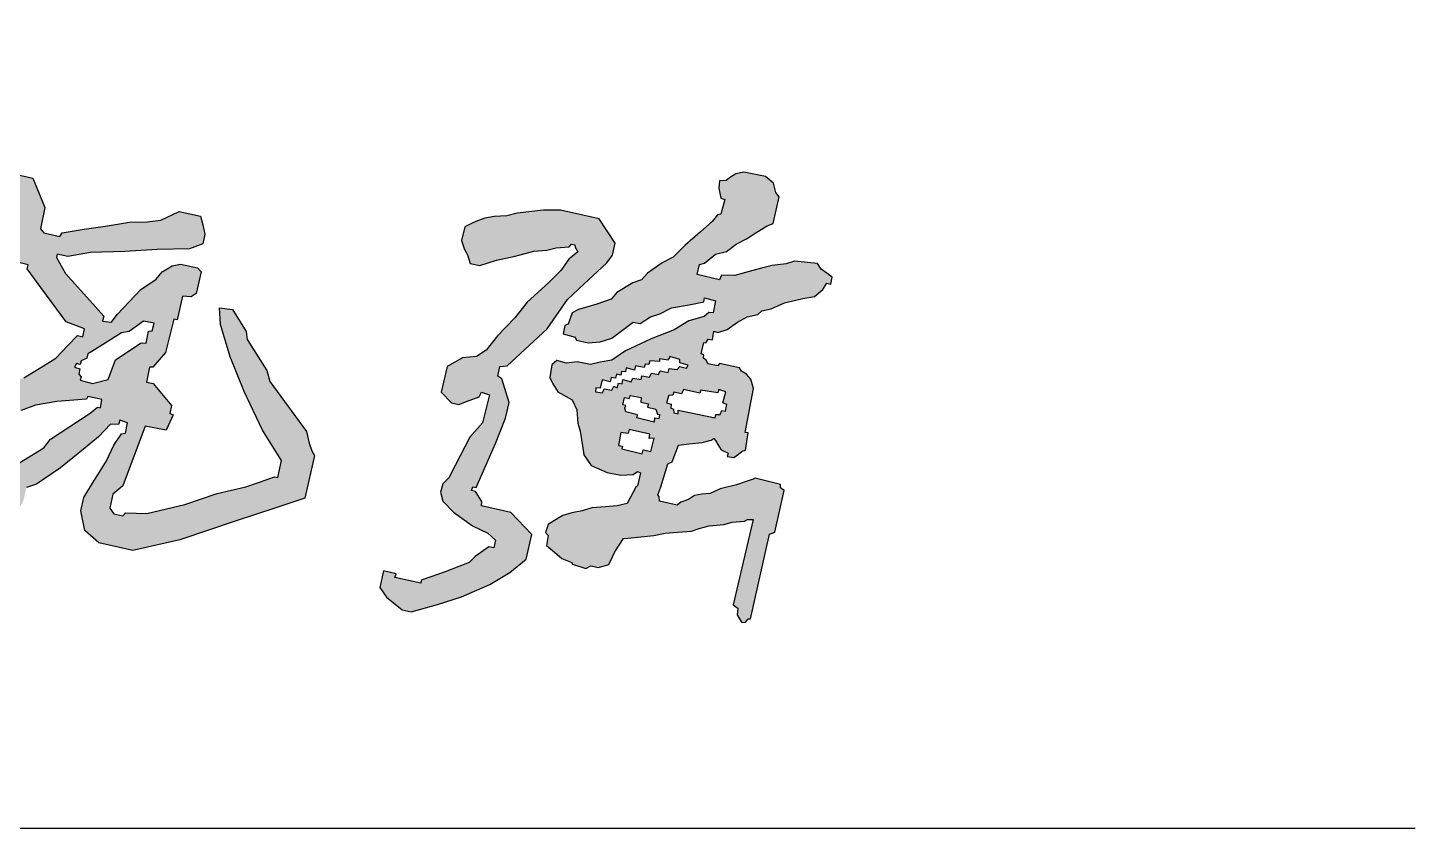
# Model space of a CAD drawing. Extents: x 30064 to 135164, y 17999 to 492668.
# Drawn here: x 55835 to 57356, y 401816 to 402694 of the extents above; entities that cross this region are included whole.
import ezdxf

# ---------------------------------------------------------------- set-up
doc = ezdxf.new("R2010")
doc.units = 0
doc.header["$LTSCALE"] = 1000
doc.header["$MEASUREMENT"] = 0

msp = doc.modelspace()

# ---------------------------------------------------------------- hatches: boundary and pattern name
h = msp.add_hatch(color=6)
h.paths.add_polyline_path([(55226.1, 402265.2), (55221.2, 402266.5), (55228.3, 402298), (55236.6, 402295.7), (55250.1, 402307.1), (55252.7, 402321.2), (55235.1, 402348.7), (55211.3, 402353.5), (55201.6, 402347.3), (55194.3, 402320.5), (55199, 402319), (55194.5, 402296.4), (55163.7, 402289.1), (55113.6, 402299.4), (55114.2, 402304.3), (55091.8, 402309.6), (55077.3, 402302.2), (55072.6, 402291.8), (55083, 402274), (55127.3, 402254.4), (55153.5, 402251.3), (55165.7, 402269.8), (55195.6, 402260.2), (55187.7, 402227.6), (55198.1, 401998), (55217.9, 401917.3), (55227.7, 401955.8)])
h.paths.add_polyline_path([(55142.2, 402365.6), (55301.6, 402363.5), (55380.7, 402347.6), (55438.4, 402364.5), (55441.2, 402371.7), (55426, 402387.1), (55175.2, 402384.6), (55178.4, 402393.5), (55324.3, 402483.4), (55310, 402505.2), (55183.3, 402498.3), (55185, 402508.1), (55291.9, 402579.3), (55298.5, 402605.9), (55280.5, 402635.1), (55162, 402670), (55140.2, 402690.2), (55124.6, 402693.6), (55122.5, 402684.3), (55118, 402685.3), (55110.4, 402649.9), (55119.2, 402648), (55117.2, 402642.5), (55149.8, 402635.2), (55151.2, 402640.1), (55192.1, 402630.5), (55192, 402626.5), (55257.8, 402602.2), (55253.3, 402583.7), (55145.9, 402512.8), (55028.1, 402476.5), (55015.4, 402464), (55016.5, 402446.7), (55033.6, 402437), (55047.4, 402433.9), (55150.8, 402478.5), (55185.2, 402471.5), (55235.9, 402482.7), (55243.1, 402475.5), (55117.7, 402384.8), (54903, 402375), (54845.8, 402363.8), (54677.7, 402325.4), (54514, 402238.4), (54496.2, 402222.7), (54469.2, 402191.6), (54464.3, 402155.7), (54487.7, 402106.6), (54525.8, 402097.5), (54591, 402095.6), (54730.9, 402134.6), (54887.1, 402205.9)])
h.paths.add_polyline_path([(54921.7, 402261.5), (54867.1, 402226.1), (54833, 402205.5), (54821.8, 402202.7), (54801.4, 402193.2), (54794.8, 402188.2), (54774.1, 402179.5), (54763, 402172.4), (54727.2, 402161.4), (54680.1, 402147.9), (54650, 402140.2), (54619.6, 402132.7), (54599.4, 402127.7), (54541.4, 402126.5), (54498.6, 402131.4), (54496, 402141.6), (54498.4, 402170.1), (54504.6, 402177.7), (54540.9, 402212.4), (54585, 402242.1), (54622.7, 402260.8), (54640.3, 402271.6), (54651, 402273.9), (54678.1, 402287.3), (54687.6, 402290.2), (54720.3, 402305.7), (54730.5, 402309.1), (54771.6, 402318.8), (54791.4, 402323.7), (54845.2, 402330.3), (54910.5, 402340.3), (54969.7, 402350.8), (55018.8, 402353.8), (55082.9, 402358.8), (55072.6, 402351.4), (55065.8, 402343.1), (55043.7, 402329.3), (55033, 402327.1), (55021.6, 402319.3), (54971.6, 402288.2), (54960.6, 402286.7)], flags=16)
h.paths.add_polyline_path([(55742.5, 402234.1), (55726.6, 402377.2), (55706.9, 402438.4), (55701.2, 402448.5), (55670.5, 402456.8), (55617.9, 402369.5), (55609.3, 402364.1), (55597.7, 402406.6), (55570.1, 402411.3), (55561.2, 402384.7), (55588.8, 402254.8), (55582.3, 402204), (55474.9, 402162.1), (55473.4, 402159.3), (55481.4, 402141.8), (55497.2, 402128.5), (55578.5, 402167.5), (55591.5, 402165.2), (55588, 402128), (55595.5, 402092), (55616.9, 402087.3), (55623.3, 402117.4), (55612, 402168.5), (55644.3, 402180.9), (55657.9, 402177.9), (55707.8, 402085.2), (55730.8, 402081.8), (55751.1, 402086.4), (55757.3, 402112.5)])
h.paths.add_polyline_path([(55624.4, 402242.8), (55611, 402288.2), (55614.2, 402303.6), (55618.2, 402301.7), (55625.7, 402314), (55652.7, 402307.9), (55658.9, 402292.6), (55654.1, 402271), (55658.5, 402268.6), (55656.3, 402255.7), (55642.7, 402239.4)], flags=0)
h.paths.add_polyline_path([(55659.4, 402206.3), (55662.1, 402220), (55666.8, 402218.8), (55669.8, 402232.5), (55674.4, 402231.5), (55676.5, 402240.7), (55681.1, 402239.7), (55691.8, 402289.6), (55682.8, 402310.6), (55653.9, 402331.8), (55635.7, 402335.6), (55634.4, 402331.1), (55616.4, 402335.2), (55618.5, 402344.5), (55623, 402343.5), (55659.1, 402378.3), (55666.5, 402409.8), (55671.1, 402409.1), (55678.6, 402421.9), (55683.8, 402420.7), (55713.9, 402257), (55713.3, 402232.9), (55717.9, 402232.2), (55711.5, 402203.5), (55689.1, 402208.6), (55674.9, 402207.7), (55666.3, 402200.4), (55663.1, 402200.8), (55663.7, 402205.2)], flags=16)
h.paths.add_polyline_path([(55992.4, 402279.2), (55972.5, 402303.4), (55965.2, 402304.7), (55968.2, 402321.4), (55972.1, 402321.2), (55986, 402337.4), (55995.1, 402374.1), (55998.8, 402373.2), (56004.7, 402399.2), (56014.2, 402398.6), (56019.5, 402402), (56024.9, 402425.8), (56021.1, 402430.1), (56002.3, 402434.3), (55993.3, 402432.4), (55982.3, 402425.8), (55975.7, 402417.8), (55958.8, 402406.5), (55932.8, 402378.9), (55926.6, 402370.7), (55916.8, 402371.8), (55918.1, 402377.4), (55903, 402394.6), (55876.4, 402424), (55866.3, 402441.5), (55867, 402445.2), (55878.7, 402442.8), (55903.6, 402447.2), (55941.2, 402448.1), (55976.7, 402450.4), (56012.1, 402451.2), (56026.8, 402456.7), (56029.2, 402467.3), (56026.7, 402477.4), (56024.4, 402486.9), (56000.8, 402492.2), (55980.7, 402482.5), (55965.8, 402480.6), (55946.6, 402480.4), (55922.3, 402476.5), (55896.8, 402472.7), (55872.5, 402468.6), (55870.1, 402464.8), (55852.4, 402468.6), (55848.9, 402473.2), (55853.7, 402496.5), (55840.6, 402528.5), (55823, 402532.5), (55823.9, 402537), (55810.4, 402539.8), (55805.3, 402536.3), (55803, 402528.3), (55805.1, 402517.9), (55807.6, 402506.1), (55813.7, 402491.7), (55825.9, 402479.1), (55822.9, 402465.6), (55815.3, 402467.3), (55793, 402462.4), (55752.8, 402451.9), (55739, 402437), (55736.1, 402424), (55737.9, 402413.5), (55748.9, 402399.1), (55771.6, 402384.7), (55787.4, 402390.5), (55798.7, 402424.7), (55824.8, 402432), (55825.1, 402436.2), (55835.2, 402433.6), (55834.3, 402429), (55849.2, 402408.8), (55855.5, 402400.3), (55877.1, 402371), (55897.1, 402363.3), (55895.2, 402354.7), (55889.4, 402356), (55878.9, 402345), (55865.6, 402331.1), (55849.2, 402321), (55830.7, 402309.7), (55804.8, 402299.5), (55785.4, 402298.4), (55768, 402288), (55764.5, 402279.8), (55768.2, 402267.5), (55776.7, 402251.2), (55791.7, 402245.6), (55803.9, 402250.4), (55815.5, 402261.7), (55827.8, 402273.6), (55843.5, 402279.7), (55866.8, 402283.7), (55899.4, 402286.3), (55900.7, 402289.2), (55916.2, 402285.7), (55914.5, 402276.8), (55911.2, 402277.6), (55903.2, 402270.7), (55859.8, 402242.5), (55852.5, 402232.9), (55813.9, 402209), (55784, 402192.6), (55778.6, 402185.6), (55774, 402169.3), (55781.5, 402162.8), (55800.5, 402154.8), (55813.6, 402156.3), (55821.2, 402162.9), (55829.3, 402172.3), (55833.5, 402189.5), (55844.5, 402192.8), (55870.9, 402210.9), (55897.9, 402232.9), (55912.3, 402244.9), (55925.6, 402258.9), (55934.4, 402258.4), (55935.8, 402263), (55944.2, 402260.3), (55942, 402248.9), (55937.5, 402248.1), (55929.4, 402235.9), (55921.2, 402218.4), (55913.5, 402206.3), (55905.9, 402194), (55896.2, 402178.2), (55893, 402163.8), (55897.6, 402142.1), (55912.9, 402128.6), (55950, 402120.2), (56001.7, 402132), (56063.4, 402152.6), (56105.9, 402166.8), (56138.8, 402177.8), (56149.2, 402224.4), (56146.5, 402229.6), (56143.4, 402237.8), (56140.4, 402250.9), (56100.3, 402305.7), (56097.1, 402317.6), (56075.6, 402351.5), (56074.2, 402360.3), (56059.2, 402384.4), (56045.1, 402386.5), (56046.1, 402368.1), (56056.7, 402332.6), (56072.3, 402294.8), (56092.2, 402252.2), (56113, 402219.1), (56109, 402200.2), (56105.3, 402201), (56099.1, 402198.8), (56088.9, 402195.2), (56073.9, 402189.9), (56042.4, 402182.6), (56007.1, 402170.8), (55965.3, 402160.8), (55942.1, 402161.6), (55939.1, 402158.4), (55929.2, 402160.3), (55924.9, 402166.8), (55928.3, 402182), (55939, 402191.3), (55963.5, 402256.7), (55986.5, 402252.2), (55994.2, 402269), (55990.6, 402270.4)])
h.paths.add_polyline_path([(55923, 402307.9), (55905.8, 402303.5), (55892.4, 402307), (55893.4, 402310.8), (55891, 402313.6), (55892.1, 402319.3), (55886.3, 402321.4), (55888.2, 402325.2), (55892.4, 402324.2), (55893.3, 402328.3), (55899.5, 402331.2), (55900.6, 402336.1), (55905.1, 402338.4), (55919.7, 402347.8), (55937.7, 402358.8), (55946, 402360.4), (55961.6, 402371.9), (55973.5, 402369.5), (55971.1, 402361), (55967.1, 402360.9), (55964.7, 402347.8), (55959.2, 402348), (55931.1, 402329.3)], flags=16)
h.paths.add_polyline_path([(56347.9, 402237.7), (56358.6, 402265.4), (56362.8, 402282.6), (56354.5, 402308.6), (56350.2, 402311.5), (56352.5, 402321.9), (56360.7, 402322.8), (56404.5, 402363.5), (56426.7, 402395.6), (56444.5, 402412.2), (56469.8, 402435.8), (56476.1, 402444.1), (56479.1, 402457.5), (56461.5, 402484.1), (56419, 402493.6), (56400.5, 402493.7), (56371.5, 402490.2), (56360.1, 402487.4), (56346.3, 402486.6), (56336.1, 402484.6), (56326.1, 402481.2), (56320.5, 402478.5), (56314.2, 402475.3), (56310.3, 402460.4), (56313.8, 402450.3), (56317.1, 402444.7), (56319.8, 402435.1), (56330.7, 402433), (56349, 402438.5), (56369.2, 402443), (56389.6, 402448.6), (56403.9, 402449.7), (56414.2, 402452.2), (56428.4, 402453.3), (56431, 402456.3), (56434.7, 402455.5), (56435.2, 402453), (56438.1, 402447.7), (56428.1, 402439.9), (56419.2, 402427.5), (56406.5, 402414.5), (56394.2, 402403.2), (56382.5, 402392.5), (56368.9, 402375.4), (56350.1, 402355.6), (56337.6, 402340.1), (56327, 402332.9), (56311.7, 402331.6), (56294.6, 402322.1), (56288.3, 402293.9), (56299.4, 402282.3), (56307.7, 402280.4), (56316, 402283.5), (56330, 402288.7), (56332.3, 402294), (56341, 402291.1), (56333.6, 402260.3), (56319.6, 402244.5), (56303.5, 402213.4), (56296.6, 402200), (56289.9, 402193.3), (56287.6, 402184.1), (56289.8, 402174.3), (56301.8, 402162.1), (56322.5, 402147.4), (56339.3, 402139.1), (56343.4, 402135.4), (56347.7, 402131.5), (56345.9, 402123.3), (56340.4, 402124.3), (56325.4, 402113.8), (56319, 402107), (56307.7, 402102.6), (56292.5, 402096.8), (56276.8, 402091.4), (56266.4, 402087.8), (56265.7, 402084.4), (56237.5, 402090.6), (56238.7, 402094.7), (56224.8, 402097.8), (56221, 402079.7), (56228.2, 402069), (56245.3, 402055.3), (56255.2, 402053.1), (56284.1, 402061), (56310.4, 402069.4), (56341.6, 402082.8), (56363.4, 402096.1), (56381.4, 402110.6), (56387.5, 402137.8), (56364.7, 402162), (56332.2, 402169.3), (56332.7, 402174), (56325.8, 402184.9), (56321.5, 402185.9), (56322.7, 402190), (56326.5, 402189.2)])
h.paths.add_polyline_path([(56607.4, 402151.4), (56620.8, 402152.4), (56624, 402154.3), (56630.4, 402154.1), (56608.4, 402060.6), (56613.6, 402057.1), (56612.7, 402049.6), (56615.4, 402045.1), (56617.9, 402041.4), (56621.7, 402041.7), (56624.6, 402045.2), (56627.5, 402045.4), (56648.3, 402138.2), (56653.9, 402140.2), (56664.2, 402186.2), (56660.2, 402188.9), (56660.3, 402192.5), (56632.5, 402199.4), (56630.2, 402198.3), (56622.5, 402195.8), (56612, 402192.4), (56594, 402187.7), (56583.1, 402182.9), (56574.1, 402181.9), (56566.1, 402180.6), (56559.2, 402176.1), (56550.9, 402173.2), (56546.9, 402169.8), (56527.4, 402174.5), (56527.3, 402179.3), (56525.7, 402181.2), (56529, 402189.9), (56536.8, 402215.1), (56541.5, 402217.3), (56548.2, 402235.8), (56560, 402237.3), (56574.2, 402238.6), (56584.1, 402241.1), (56587.2, 402243.2), (56588.9, 402240.7), (56591.5, 402236.6), (56595.3, 402230.6), (56602.7, 402226.8), (56601.9, 402223.3), (56609.2, 402222.3), (56614.1, 402226), (56618.3, 402229.1), (56622, 402230.2), (56624.9, 402249.2), (56621.3, 402249.8), (56630.5, 402298), (56627.7, 402308.2), (56623.1, 402313.6), (56617.5, 402316.8), (56615.4, 402320.5), (56593.3, 402325.5), (56591.7, 402322.6), (56580.4, 402324.8), (56579.2, 402328.8), (56575.8, 402331), (56576.1, 402334.9), (56573.3, 402336.1), (56576, 402348.3), (56578.3, 402348.1), (56580.8, 402352.2), (56585.6, 402351.4), (56587.1, 402360.7), (56591.6, 402359.5), (56601.8, 402362.5), (56613.1, 402370.8), (56623.6, 402376.6), (56635.4, 402379), (56639.6, 402383.2), (56650.1, 402385.4), (56664.7, 402391.7), (56684.8, 402396.5), (56697.4, 402398.8), (56706.7, 402406.6), (56710.9, 402413.4), (56715.5, 402412.4), (56716.7, 402419.9), (56710.9, 402424.3), (56704.9, 402428.8), (56700.7, 402435), (56675.5, 402437.6), (56666.4, 402434.6), (56651.2, 402432.7), (56639.4, 402429.8), (56621.7, 402425.2), (56610, 402421.9), (56595.7, 402422.2), (56593.5, 402417), (56568.7, 402423.1), (56571.5, 402433.9), (56577, 402435.4), (56589.1, 402445.2), (56601, 402448.2), (56611.7, 402456.1), (56622.9, 402462.2), (56634.4, 402469.3), (56645.5, 402476.3), (56652.1, 402478.8), (56658.7, 402508.2), (56655.2, 402512.9), (56652.6, 402523.3), (56643.7, 402530.4), (56620, 402535.1), (56611.3, 402533.3), (56605.4, 402529.6), (56600.7, 402526), (56593.5, 402525.8), (56592.5, 402517.5), (56594.7, 402506.8), (56599, 402505.1), (56594.7, 402489.1), (56591, 402488.4), (56585.2, 402481), (56572.5, 402469.8), (56555.5, 402454.8), (56542.6, 402441.8), (56530.4, 402435.8), (56514.4, 402424.4), (56507.8, 402417), (56498.4, 402413.8), (56480.8, 402403.1), (56474.6, 402396), (56459, 402390.3), (56438.9, 402384.7), (56431.9, 402380.9), (56427.3, 402368.3), (56423.8, 402366.9), (56421.8, 402358), (56435, 402354.1), (56436.5, 402351), (56449.4, 402348.1), (56462.6, 402349.1), (56475.1, 402353.1), (56498.5, 402370.8), (56506.4, 402369.1), (56517.8, 402376.6), (56528, 402379.9), (56540.8, 402386.4), (56560.2, 402389.5), (56576, 402392.9), (56577, 402397.3), (56588.9, 402393.9), (56586.4, 402380.8), (56581.7, 402381.3), (56576.4, 402377), (56559.7, 402372.1), (56543.8, 402362.4), (56518.4, 402352.4), (56490.4, 402339.3), (56475.1, 402329.1), (56462.4, 402326.7), (56451.8, 402324.4), (56437.3, 402327), (56425.7, 402325.8), (56414.9, 402328.6), (56409.5, 402323.8), (56407.2, 402310.1), (56410.7, 402303.2), (56416.2, 402294.1), (56431.9, 402285.6), (56437, 402274.4), (56437.9, 402259.8), (56440.7, 402251.1), (56443.1, 402235), (56444.4, 402225), (56447.9, 402220.5), (56452.7, 402213.5), (56470.2, 402205.6), (56485, 402202.7), (56498.5, 402203.7), (56503.3, 402206.8), (56506.8, 402205.4), (56503.6, 402191.2), (56501.7, 402189.6), (56492, 402171.9), (56481.3, 402169.3), (56468.2, 402168.2), (56453.2, 402167), (56442.8, 402163.9), (56431.5, 402161.5), (56421.5, 402158.7), (56417, 402156.1), (56409.5, 402151.2), (56405.5, 402148.7), (56402.4, 402139.8), (56405.5, 402136.8), (56403.7, 402125.7), (56412.5, 402118.4), (56420.5, 402111.6), (56431.3, 402107), (56432.3, 402105.4), (56446.9, 402100.3), (56452.1, 402103.3), (56460.7, 402101.4), (56472, 402104.8), (56479.2, 402120), (56487.9, 402133.5), (56493, 402133.8), (56507.1, 402135.2), (56521.5, 402136.6), (56533.9, 402139.3), (56547.3, 402140.4), (56562.6, 402141.6), (56571, 402144.3), (56582.1, 402147.3), (56598, 402148.7)])
h.paths.add_polyline_path([(56518.2, 402228.8), (56509.8, 402230.7), (56508.4, 402226.2), (56486.4, 402231.7), (56487.1, 402234.6), (56482.6, 402235.5), (56485.3, 402249.6), (56493.3, 402248.4), (56494.3, 402253), (56517, 402247.7), (56516.3, 402242.9), (56521.6, 402243.3)], flags=16)
h.paths.add_polyline_path([(56521.7, 402260.9), (56502.7, 402265.8), (56503.4, 402268.9), (56490.6, 402272.2), (56489.4, 402276.2), (56490.5, 402279.3), (56487.3, 402280), (56489, 402288.2), (56494.5, 402286.8), (56495.5, 402290.3), (56507.4, 402288), (56506.9, 402282.8), (56515.6, 402281.2), (56514.4, 402277.3), (56523.4, 402275.1), (56525.2, 402269.8), (56527.4, 402269.3), (56527, 402266.1), (56526.9, 402264.8), (56522.1, 402265.3)], flags=16)
h.paths.add_polyline_path([(56547.9, 402270.2), (56543.4, 402271.2), (56542.9, 402275.3), (56539.9, 402276.3), (56540.2, 402280.8), (56535.3, 402282.1), (56537.5, 402290.1), (56542.1, 402290.5), (56543.2, 402293.8), (56551.6, 402291.9), (56553.9, 402296.7), (56571.8, 402292.7), (56573, 402296), (56591.5, 402293), (56592.6, 402296.7), (56600.3, 402294.4), (56597.1, 402282.3), (56601.4, 402280.2), (56599.9, 402273), (56595.9, 402273.6), (56594, 402269.4), (56589.4, 402269.5), (56588.6, 402265.6), (56547.9, 402274.2)], flags=16)
h.paths.add_polyline_path([(56507.3, 402307.8), (56498.2, 402309.3), (56496.6, 402305.4), (56487.5, 402307.6), (56486.5, 402303.1), (56482.5, 402303.7), (56481.1, 402298.8), (56477.3, 402300.6), (56475.2, 402296), (56467, 402297.5), (56465.2, 402293), (56457.2, 402294.4), (56457.8, 402298.7), (56462.5, 402298.2), (56464.8, 402307.5), (56473.3, 402305.3), (56474.4, 402309.8), (56479.2, 402309.3), (56480.3, 402313.8), (56485, 402312.7), (56485.9, 402316.7), (56490.1, 402316.3), (56491.1, 402320.4), (56500.2, 402318.2), (56501.2, 402322.6), (56510.9, 402321), (56511.8, 402324.6), (56515.7, 402324.1), (56516.8, 402328.4), (56527.7, 402327.6), (56527.7, 402330.3), (56537.1, 402329.1), (56539, 402333), (56549.8, 402329.9), (56549.8, 402326), (56558.8, 402323.5), (56557.1, 402320.3), (56549.7, 402322.2), (56546.9, 402318.7), (56538, 402319.9), (56537, 402315.6), (56528.2, 402317.4), (56526.6, 402313.3), (56518.8, 402314.8), (56516.6, 402310.5), (56508.2, 402311.8)], flags=16)

# ---------------------------------------------------------------- linework, layer by layer
msp.add_line((53756.2, 401815.5), (57356.2, 401815.5))
at = {"color": 1}
for points in [[(55823, 402532.5), (55840.6, 402528.5), (55853.7, 402496.5), (55848.9, 402473.2), (55852.4, 402468.6), (55870.1, 402464.8), (55872.5, 402468.6), (55896.8, 402472.7), (55922.3, 402476.5), (55946.6, 402480.4), (55965.8, 402480.6), (55980.7, 402482.5), (56000.8, 402492.2), (56024.4, 402486.9), (56026.7, 402477.4), (56029.2, 402467.3), (56026.8, 402456.7), (56012.1, 402451.2), (55976.7, 402450.4), (55941.2, 402448.1), (55903.6, 402447.2), (55878.7, 402442.8), (55867, 402445.2), (55866.3, 402441.5), (55876.4, 402424), (55903, 402394.6), (55918.1, 402377.4), (55916.8, 402371.8), (55926.6, 402370.7), (55932.8, 402378.9), (55958.8, 402406.5), (55975.7, 402417.8), (55982.3, 402425.8), (55993.3, 402432.4), (56002.3, 402434.3), (56021.1, 402430.1), (56024.9, 402425.8), (56019.5, 402402), (56014.2, 402398.6), (56004.7, 402399.2), (55998.8, 402373.2), (55995.1, 402374.1), (55986, 402337.4), (55972.1, 402321.2), (55968.2, 402321.4), (55965.2, 402304.7), (55972.5, 402303.4), (55992.4, 402279.2), (55990.6, 402270.4), (55994.2, 402269), (55986.5, 402252.2), (55963.5, 402256.7), (55939, 402191.3), (55928.3, 402182), (55924.9, 402166.8), (55929.2, 402160.3), (55939.1, 402158.4), (55942.1, 402161.6), (55965.3, 402160.8), (56007.1, 402170.8), (56042.4, 402182.6), (56073.9, 402189.9), (56088.9, 402195.2), (56099.1, 402198.8), (56105.3, 402201), (56109, 402200.2), (56113, 402219.1), (56092.2, 402252.2), (56072.3, 402294.8), (56056.7, 402332.6), (56046.1, 402368.1), (56045.1, 402386.5), (56059.2, 402384.4), (56074.2, 402360.3), (56075.6, 402351.5), (56097.1, 402317.6), (56100.3, 402305.7), (56140.4, 402250.9), (56143.4, 402237.8), (56146.5, 402229.6), (56149.2, 402224.4), (56138.8, 402177.8), (56105.9, 402166.8), (56063.4, 402152.6), (56001.7, 402132), (55950, 402120.2), (55912.9, 402128.6), (55897.6, 402142.1), (55893, 402163.8), (55896.2, 402178.2), (55905.9, 402194), (55913.5, 402206.3), (55921.2, 402218.4), (55929.4, 402235.9), (55937.5, 402248.1), (55942, 402248.9), (55944.2, 402260.3), (55935.8, 402263), (55934.4, 402258.4), (55925.6, 402258.9), (55912.3, 402244.9), (55897.9, 402232.9), (55870.9, 402210.9), (55844.5, 402192.8), (55833.5, 402189.5)], [(56592.5, 402517.5), (56594.7, 402506.8), (56599, 402505.1), (56594.7, 402489.1), (56591, 402488.4), (56585.2, 402481), (56572.5, 402469.8), (56555.5, 402454.8), (56542.6, 402441.8), (56530.4, 402435.8), (56514.4, 402424.4), (56507.8, 402417), (56498.4, 402413.8), (56480.8, 402403.1), (56474.6, 402396), (56459, 402390.3), (56438.9, 402384.7), (56431.9, 402380.9), (56427.3, 402368.3), (56423.8, 402366.9), (56421.8, 402358), (56435, 402354.1), (56436.5, 402351), (56449.4, 402348.1), (56462.6, 402349.1), (56475.1, 402353.1), (56498.5, 402370.8), (56506.4, 402369.1), (56517.8, 402376.6), (56528, 402379.9), (56540.8, 402386.4), (56560.2, 402389.5), (56576, 402392.9), (56577, 402397.3), (56588.9, 402393.9), (56586.4, 402380.8), (56581.7, 402381.3), (56576.4, 402377), (56559.7, 402372.1), (56543.8, 402362.4), (56518.4, 402352.4), (56490.4, 402339.3), (56475.1, 402329.1), (56462.4, 402326.7), (56451.8, 402324.4), (56437.3, 402327), (56425.7, 402325.8), (56414.9, 402328.6), (56409.5, 402323.8), (56407.2, 402310.1), (56410.7, 402303.2), (56416.2, 402294.1), (56431.9, 402285.6), (56437, 402274.4), (56437.9, 402259.8), (56440.7, 402251.1), (56443.1, 402235), (56444.4, 402225), (56447.9, 402220.5), (56452.7, 402213.5), (56470.2, 402205.6), (56485, 402202.7), (56498.5, 402203.7), (56503.3, 402206.8), (56506.8, 402205.4), (56503.6, 402191.2), (56501.7, 402189.6), (56492, 402171.9), (56481.3, 402169.3), (56468.2, 402168.2), (56453.2, 402167), (56442.8, 402163.9), (56431.5, 402161.5), (56421.5, 402158.7), (56417, 402156.1), (56409.5, 402151.2), (56405.5, 402148.7), (56402.4, 402139.8), (56405.5, 402136.8), (56403.7, 402125.7), (56412.5, 402118.4), (56420.5, 402111.6), (56431.3, 402107), (56432.3, 402105.4), (56446.9, 402100.3), (56452.1, 402103.3), (56460.7, 402101.4), (56472, 402104.8), (56480, 402121.7), (56479.2, 402120), (56487.9, 402133.5), (56493, 402133.8), (56507.1, 402135.2), (56521.5, 402136.6), (56533.9, 402139.3), (56547.3, 402140.4), (56562.6, 402141.6), (56571, 402144.3), (56582.1, 402147.3), (56598, 402148.7), (56607.4, 402151.4), (56620.8, 402152.4), (56624, 402154.3), (56630.4, 402154.1), (56608.4, 402060.6), (56613.6, 402057.1), (56612.7, 402049.6), (56615.4, 402045.1), (56617.9, 402041.4), (56621.7, 402041.7), (56624.6, 402045.2), (56627.5, 402045.4), (56648.3, 402138.2), (56653.9, 402140.2), (56664.2, 402186.2), (56660.2, 402188.9), (56660.3, 402192.5), (56632.5, 402199.4), (56630.2, 402198.3), (56622.5, 402195.8), (56612, 402192.4), (56594, 402187.7), (56583.1, 402182.9), (56574.1, 402181.9), (56566.1, 402180.6), (56559.2, 402176.1), (56550.9, 402173.2), (56546.9, 402169.8), (56527.4, 402174.5), (56527.3, 402179.3), (56525.7, 402181.2), (56529, 402189.9), (56536.8, 402215.1), (56541.5, 402217.3), (56548.2, 402235.8), (56560, 402237.3), (56574.2, 402238.6), (56584.1, 402241.1), (56587.2, 402243.2), (56588.9, 402240.7), (56591.5, 402236.6), (56595.3, 402230.6), (56602.7, 402226.8), (56601.9, 402223.3), (56609.2, 402222.3), (56614.1, 402226), (56618.3, 402229.1), (56622, 402230.2), (56624.9, 402249.2), (56621.3, 402249.8), (56630.5, 402298), (56627.7, 402308.2), (56623.1, 402313.6), (56617.5, 402316.8), (56615.4, 402320.5), (56593.3, 402325.5), (56591.7, 402322.6), (56580.4, 402324.8), (56579.2, 402328.8), (56575.8, 402331), (56576.1, 402334.9), (56573.3, 402336.1), (56576, 402348.3), (56578.3, 402348.1), (56580.8, 402352.2), (56585.6, 402351.4), (56587.1, 402360.7), (56591.6, 402359.5), (56601.8, 402362.5), (56613.1, 402370.8), (56623.6, 402376.6), (56635.4, 402379), (56639.6, 402383.2), (56650.1, 402385.4), (56664.7, 402391.7), (56684.8, 402396.5), (56697.4, 402398.8), (56706.7, 402406.6), (56710.9, 402413.4), (56715.5, 402412.4), (56716.7, 402419.9), (56710.9, 402424.3), (56704.9, 402428.8), (56700.7, 402435), (56675.5, 402437.6), (56666.4, 402434.6), (56651.2, 402432.7), (56639.4, 402429.8), (56621.7, 402425.2), (56610, 402421.9), (56595.7, 402422.2), (56593.5, 402417), (56568.7, 402423.1), (56571.5, 402433.9), (56577, 402435.4), (56589.1, 402445.2), (56601, 402448.2), (56611.7, 402456.1), (56622.9, 402462.2), (56634.4, 402469.3), (56645.5, 402476.3), (56652.1, 402478.8), (56658.7, 402508.2), (56655.2, 402512.9), (56652.6, 402523.3), (56643.7, 402530.4), (56620, 402535.1), (56611.3, 402533.3), (56605.4, 402529.6), (56600.7, 402526), (56593.5, 402525.8), (56592.5, 402517.5)], [(56319.8, 402435.1), (56330.7, 402433), (56349, 402438.5), (56369.2, 402443), (56389.6, 402448.6), (56403.9, 402449.7), (56414.2, 402452.2), (56428.4, 402453.3), (56431, 402456.3), (56434.7, 402455.5), (56435.2, 402453), (56438.1, 402447.7), (56428.1, 402439.9), (56419.2, 402427.5), (56406.5, 402414.5), (56394.2, 402403.2), (56382.5, 402392.5), (56368.9, 402375.4), (56350.1, 402355.6), (56337.6, 402340.1), (56327, 402332.9), (56311.7, 402331.6), (56294.6, 402322.1), (56288.3, 402293.9), (56299.4, 402282.3), (56307.7, 402280.4), (56316, 402283.5), (56330, 402288.7), (56332.3, 402294), (56341, 402291.1), (56333.6, 402260.3), (56319.6, 402244.5), (56303.5, 402213.4), (56296.6, 402200), (56289.9, 402193.3), (56287.6, 402184.1), (56289.8, 402174.3), (56301.8, 402162.1), (56322.5, 402147.4), (56339.3, 402139.1), (56343.4, 402135.4), (56347.7, 402131.5), (56345.9, 402123.3), (56340.4, 402124.3), (56325.4, 402113.8), (56319, 402107), (56307.7, 402102.6), (56292.5, 402096.8), (56276.8, 402091.4), (56266.4, 402087.8), (56265.7, 402084.4), (56237.5, 402090.6), (56238.7, 402094.7), (56224.8, 402097.8), (56221, 402079.7), (56228.2, 402069), (56245.3, 402055.3), (56255.2, 402053.1), (56284.1, 402061), (56310.4, 402069.4), (56341.6, 402082.8), (56363.4, 402096.1), (56381.4, 402110.6), (56387.5, 402137.8), (56364.7, 402162), (56332.2, 402169.3), (56332.7, 402174), (56325.8, 402184.9), (56321.5, 402185.9), (56322.7, 402190), (56326.5, 402189.2), (56347.9, 402237.7), (56358.6, 402265.4), (56362.8, 402282.6), (56354.5, 402308.6), (56350.2, 402311.5), (56352.5, 402321.9), (56360.7, 402322.8), (56404.5, 402363.5), (56426.7, 402395.6), (56444.5, 402412.2), (56469.8, 402435.8), (56476.1, 402444.1), (56479.1, 402457.5), (56461.5, 402484.1), (56419, 402493.6), (56400.5, 402493.7), (56371.5, 402490.2), (56360.1, 402487.4), (56346.3, 402486.6), (56336.1, 402484.6), (56326.1, 402481.2), (56320.5, 402478.5), (56314.2, 402475.3), (56310.3, 402460.4), (56313.8, 402450.3), (56317.1, 402444.7), (56319.8, 402435.1)], [(55830.7, 402309.7), (55849.2, 402321), (55865.6, 402331.1), (55878.9, 402345), (55889.4, 402356), (55895.2, 402354.7), (55897.1, 402363.3), (55877.1, 402371), (55855.5, 402400.3), (55849.2, 402408.8), (55834.3, 402429), (55835.2, 402433.6), (55825.1, 402436.2)], [(55892.3, 402307), (55905.8, 402303.5), (55923, 402307.9), (55931.1, 402329.3), (55959.2, 402348), (55964.7, 402347.8), (55967.1, 402360.9), (55971.1, 402361), (55973.5, 402369.5), (55961.6, 402371.9), (55946, 402360.4), (55937.7, 402358.8), (55919.7, 402347.8), (55905.1, 402338.4), (55900.6, 402336.1), (55899.5, 402331.2), (55893.3, 402328.3), (55892.4, 402324.2), (55888.2, 402325.2), (55886.3, 402321.4), (55892.1, 402319.3), (55891, 402313.6), (55893.4, 402310.8), (55892.4, 402307)], [(56457.8, 402298.7), (56457.2, 402294.4), (56465.2, 402293), (56467, 402297.5), (56475.2, 402296), (56477.3, 402300.6), (56481.1, 402298.8), (56482.5, 402303.7), (56486.5, 402303.1), (56487.5, 402307.6), (56496.6, 402305.4), (56498.2, 402309.3), (56507.3, 402307.8), (56508.2, 402311.8), (56516.6, 402310.5), (56518.8, 402314.8), (56526.6, 402313.3), (56528.2, 402317.4), (56537, 402315.6), (56538, 402319.9), (56546.9, 402318.7), (56549.7, 402322.2), (56557.1, 402320.3), (56558.8, 402323.5), (56549.8, 402326), (56549.8, 402329.9), (56539, 402333), (56537.1, 402329.1), (56527.7, 402330.3), (56527.7, 402327.6), (56516.8, 402328.4), (56515.7, 402324.1), (56511.8, 402324.6), (56510.9, 402321), (56501.2, 402322.6), (56500.2, 402318.2), (56491.1, 402320.4), (56490.1, 402316.3), (56485.9, 402316.7), (56485, 402312.7), (56480.3, 402313.8), (56479.2, 402309.3), (56474.4, 402309.8), (56473.3, 402305.3), (56464.8, 402307.5), (56462.5, 402298.2), (56457.8, 402298.7)], [(55813.9, 402209), (55852.5, 402232.9), (55859.8, 402242.5), (55903.2, 402270.7), (55911.2, 402277.6), (55914.5, 402276.8), (55916.2, 402285.7), (55900.7, 402289.2), (55899.4, 402286.3), (55866.8, 402283.7), (55843.5, 402279.7), (55827.8, 402273.6)], [(56522.1, 402265.6), (56521.7, 402260.9), (56502.7, 402265.8), (56503.4, 402268.9), (56490.6, 402272.2), (56489.4, 402276.2), (56489.4, 402276.2), (56490.5, 402279.3), (56487.3, 402280), (56489, 402288.2), (56494.5, 402286.8), (56495.5, 402290.3), (56507.4, 402288), (56506.9, 402282.8), (56515.6, 402281.2), (56514.4, 402277.3), (56523.4, 402275.1), (56525.2, 402269.8), (56527.4, 402269.3), (56527, 402266.1), (56526.9, 402264.8), (56522.1, 402265.3)], [(56537.6, 402290.5), (56535.3, 402282.1), (56540.2, 402280.8), (56539.9, 402276.3), (56542.9, 402275.3), (56543.4, 402271.2), (56547.9, 402270.2), (56547.9, 402274.2), (56588.6, 402265.6), (56589.4, 402269.5), (56594, 402269.4), (56595.9, 402273.6), (56599.9, 402273), (56601.4, 402280.2), (56597.1, 402282.3), (56600.3, 402294.4), (56592.6, 402296.7), (56591.5, 402293), (56573, 402296), (56571.8, 402292.7), (56553.9, 402296.7), (56551.6, 402291.9), (56543.2, 402293.8), (56542.1, 402290.5), (56538.1, 402290.2)], [(56485.3, 402249.6), (56482.6, 402235.5), (56487.1, 402234.6), (56486.4, 402231.7), (56508.4, 402226.2), (56509.8, 402230.7), (56518.2, 402228.8), (56521.6, 402243.3), (56516.3, 402242.9), (56517, 402247.7), (56494.3, 402253), (56493.3, 402248.4), (56485.3, 402249.6)]]:
    msp.add_lwpolyline(points, dxfattribs=at)

doc.saveas('drawing.dxf')
